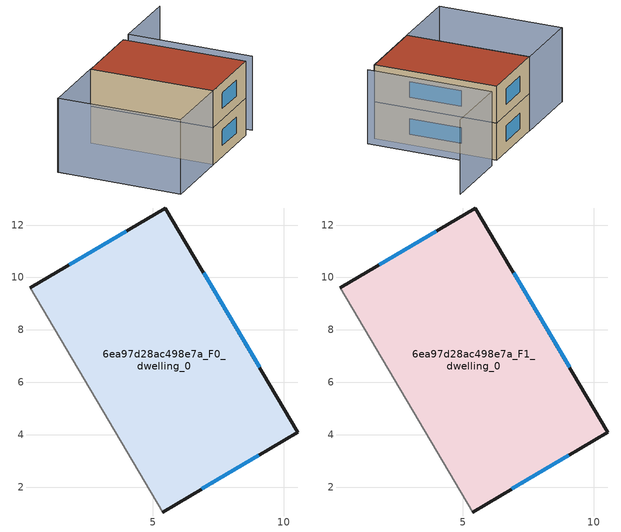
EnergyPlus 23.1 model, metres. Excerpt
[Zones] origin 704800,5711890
6ea97d28ac498e7a_F0_dwelling_0
 floor ground (EU_floor_Construction): 5.47,12.65 10.53,4.1 5.38,1.05 0.32,9.6 z0
 wall outside (EU_wall_Construction): 5.38,1.05 10.53,4.1 5.47,12.65 0.32,9.6 z0:3
 wall adiabatic (EU_wall_Construction): 0.32,9.6 5.38,1.05 z0:3
 window (EU_Window_Construction): 3.98,11.77 1.81,10.48 / 9.07,6.57 6.93,10.18 / 6.87,1.93 9.04,3.22 z0.87:2.13
6ea97d28ac498e7a_F1_dwelling_0
 floor to 6ea97d28ac498e7a_F0_dwelling_0 (EU_floor_Construction): 5.47,12.65 10.53,4.1 5.38,1.05 0.32,9.6 z3
 wall outside (EU_wall_Construction): 5.38,1.05 10.53,4.1 5.47,12.65 0.32,9.6 z3:6
 wall adiabatic (EU_wall_Construction): 0.32,9.6 5.38,1.05 z3:6
 window (EU_Window_Construction): 3.98,11.77 1.81,10.48 / 9.07,6.57 6.93,10.18 / 6.87,1.93 9.04,3.22 z3.87:5.13
 roof outside (EU_roof_Construction): 10.53,4.1 5.47,12.65 0.32,9.6 5.38,1.05 z6
shading: -4.82,6.62 0.28,-1.95 / 11.47,4.56 6.37,13.24 / 6.37,13.24 11.31,16.14 / 0.31,9.62 5.38,1.05 / 5.38,1.05 0.27,-1.98 / 0.27,-1.98 -4.81,6.59 / -4.81,6.59 0.31,9.62 z0:6
[Building]
EU S2 Campaign: North Axis=0; Terrain=City; Solar Distribution=FullExterior
[Site:Location]
London: Latitude=51.5; Longitude=-0.5; Time Zone=0; Elevation=25
[SizingPeriod:WeatherFileDays]
AnnualSizingPeriod: Begin Month=1; Begin Day of Month=1; End Month=12; End Day of Month=31; Day of Week for Start Day=Monday; Use Weather File Daylight Saving Period=No; Use Weather File Rain and Snow Indicators=No
[MATERIAL]
EU_InternalMass_Material: Roughness=MediumRough; Thickness=0.1; Conductivity=1; Density=1800; Specific Heat=900; Thermal Absorptance=0.9; Solar Absorptance=0.7; Visible Absorptance=0.7
[MATERIAL:NOMASS] Roughness=MediumRough; Thermal Absorptance=0.9; Solar Absorptance=0.7; Visible Absorptance=0.7
Name | Thermal Resistance
EU_wall_NoMass | 0.724719
EU_roof_NoMass | 2.98947
EU_floor_NoMass | 2.39157
[WINDOWMATERIAL:SIMPLEGLAZINGSYSTEM]
EU_Window_SimpleGlazing: UFactor=2.63425; Solar Heat Gain Coefficient=0.76; Visible Transmittance=0.76
[CONSTRUCTION]
EU_wall_Construction: EU_wall_NoMass
EU_roof_Construction: EU_roof_NoMass
EU_floor_Construction: EU_floor_NoMass
EU_Window_Construction: EU_Window_SimpleGlazing
EU_InternalMass_Construction: EU_InternalMass_Material
[ZONE] Type=1; Multiplier=1; Ceiling Height=autocalculate; Volume=178.354; Floor Area=autocalculate; Part of Total Floor Area=Yes
6ea97d28ac498e7a_F0_dwelling_0; 6ea97d28ac498e7a_F1_dwelling_0
[INTERNALMASS] Construction=EU_InternalMass_Construction; Surface Area=59.4513
Name | Zone or ZoneList
6ea97d28ac498e7a_F0_dwelling_0_EU_InternalMass | 6ea97d28ac498e7a_F0_dwelling_0
6ea97d28ac498e7a_F1_dwelling_0_EU_InternalMass | 6ea97d28ac498e7a_F1_dwelling_0
[OTHEREQUIPMENT] Fuel Type=Electricity; Design Level Calculation Method=Watts/Area; Power per Zone Floor Area=1; Fraction Latent=0; Fraction Radiant=0; Fraction Lost=0; Carbon Dioxide Generation Rate=0; EndUse Subcategory=EU_Step8_InternalGains
Name | Zone or ZoneList or Space or SpaceList | Schedule
EU_Step8_InternalGain_6ea97d28ac498e7a_F0_dwelling_0_f000 | 6ea97d28ac498e7a_F0_dwelling_0 | EU_Step8_GainSchedule_6ea97d28ac498e7a_F0_dwelling_0_f000
EU_Step8_InternalGain_6ea97d28ac498e7a_F1_dwelling_0_f000 | 6ea97d28ac498e7a_F1_dwelling_0 | EU_Step8_GainSchedule_6ea97d28ac498e7a_F1_dwelling_0_f000
[ZONEVENTILATION:DESIGNFLOWRATE] Schedule=EU_AlwaysOn; Design Flow Rate Calculation Method=AirChanges/Hour; Air Changes per Hour=0.418135; Ventilation Type=Natural; Fan Pressure Rise=0; Fan Total Efficiency=1; Constant Term Coefficient=1; Temperature Term Coefficient=0; Velocity Term Coefficient=0; Velocity Squared Term Coefficient=0; Minimum Indoor Temperature=-100; Maximum Indoor Temperature=100; Delta Temperature=-100; Minimum Outdoor Temperature=-100; Maximum Outdoor Temperature=100; Maximum Wind Speed=40
Name | Zone or ZoneList or Space or SpaceList
EU_ConstantAir_6ea97d28ac498e7a_F0_dwelling_0 | 6ea97d28ac498e7a_F0_dwelling_0
EU_ConstantAir_6ea97d28ac498e7a_F1_dwelling_0 | 6ea97d28ac498e7a_F1_dwelling_0
[HVACTEMPLATE:THERMOSTAT] Constant Heating Setpoint=20; Constant Cooling Setpoint=50
EU_HeatOnly_6ea97d28ac498e7a_F0_dwelling_0; EU_HeatOnly_6ea97d28ac498e7a_F1_dwelling_0
[HVACTEMPLATE:ZONE:IDEALLOADSAIRSYSTEM] System Availability Schedule=EU_AlwaysOn; Maximum Heating Supply Air Temperature=50; Minimum Cooling Supply Air Temperature=13; Maximum Heating Supply Air Humidity Ratio=0.0156; Minimum Cooling Supply Air Humidity Ratio=0.0077; Heating Limit=NoLimit; Cooling Limit=NoLimit; Heating Availability Schedule=EU_AlwaysOn; Cooling Availability Schedule=EU_CoolingOff; Dehumidification Control Type=ConstantSensibleHeatRatio; Cooling Sensible Heat Ratio=0.7; Dehumidification Setpoint=60; Humidification Control Type=None; Humidification Setpoint=30; Outdoor Air Method=None; Outdoor Air Flow Rate per Person=0.00944; Outdoor Air Flow Rate per Zone Floor Area=0; Outdoor Air Flow Rate per Zone=0; Demand Controlled Ventilation Type=None; Outdoor Air Economizer Type=NoEconomizer; Heat Recovery Type=None; Sensible Heat Recovery Effectiveness=0.7; Latent Heat Recovery Effectiveness=0.65
Name | Template Thermostat
6ea97d28ac498e7a_F0_dwelling_0 | EU_HeatOnly_6ea97d28ac498e7a_F0_dwelling_0
6ea97d28ac498e7a_F1_dwelling_0 | EU_HeatOnly_6ea97d28ac498e7a_F1_dwelling_0
[SIZING:ZONE] Zone Cooling Design Supply Air Temperature Input Method=SupplyAirTemperature; Zone Cooling Design Supply Air Temperature=13; Zone Heating Design Supply Air Temperature Input Method=SupplyAirTemperature; Zone Heating Design Supply Air Temperature=50; Zone Cooling Design Supply Air Humidity Ratio=0.008; Zone Heating Design Supply Air Humidity Ratio=0.008; Cooling Design Air Flow Method=DesignDay; Cooling Design Air Flow Rate=0; Cooling Minimum Air Flow per Zone Floor Area=0.000762; Cooling Minimum Air Flow=0; Cooling Minimum Air Flow Fraction=0.2; Heating Design Air Flow Method=DesignDay; Heating Design Air Flow Rate=0; Heating Maximum Air Flow per Zone Floor Area=0.002032; Heating Maximum Air Flow=0.141576; Heating Maximum Air Flow Fraction=0.3; Account for Dedicated Outdoor Air System=No; Dedicated Outdoor Air System Control Strategy=NeutralSupplyAir; Dedicated Outdoor Air Low Setpoint Temperature for Design=autosize; Dedicated Outdoor Air High Setpoint Temperature for Design=autosize; Zone Load Sizing Method=Sensible Load Only No Latent Load; Zone Latent Cooling Design Supply Air Humidity Ratio Input Method=HumidityRatioDifference; Zone Cooling Design Supply Air Humidity Ratio Difference=0.005; Zone Latent Heating Design Supply Air Humidity Ratio Input Method=HumidityRatioDifference; Zone Humidification Design Supply Air Humidity Ratio Difference=0.005
6ea97d28ac498e7a_F0_dwelling_0; 6ea97d28ac498e7a_F1_dwelling_0
[SCHEDULE:CONSTANT]
Name | Hourly Value
EU_AlwaysOn | 1
EU_CoolingOff | 0
[SCHEDULE:FILE] Column Number=1; Rows to Skip at Top=0; Number of Hours of Data=8760; Column Separator=Comma; Interpolate to Timestep=No; Minutes per Item=60; Adjust Schedule for Daylight Savings=Yes
Name | File
EU_Step8_GainSchedule_6ea97d28ac498e7a_F0_dwelling_0_f000 | ../../schedules/6ea97d28ac498e7a/6ea97d28ac498e7a_F0_dwelling_0_f000_gain.csv
EU_Step8_GainSchedule_6ea97d28ac498e7a_F1_dwelling_0_f000 | ../../schedules/6ea97d28ac498e7a/6ea97d28ac498e7a_F1_dwelling_0_f000_gain.csv
